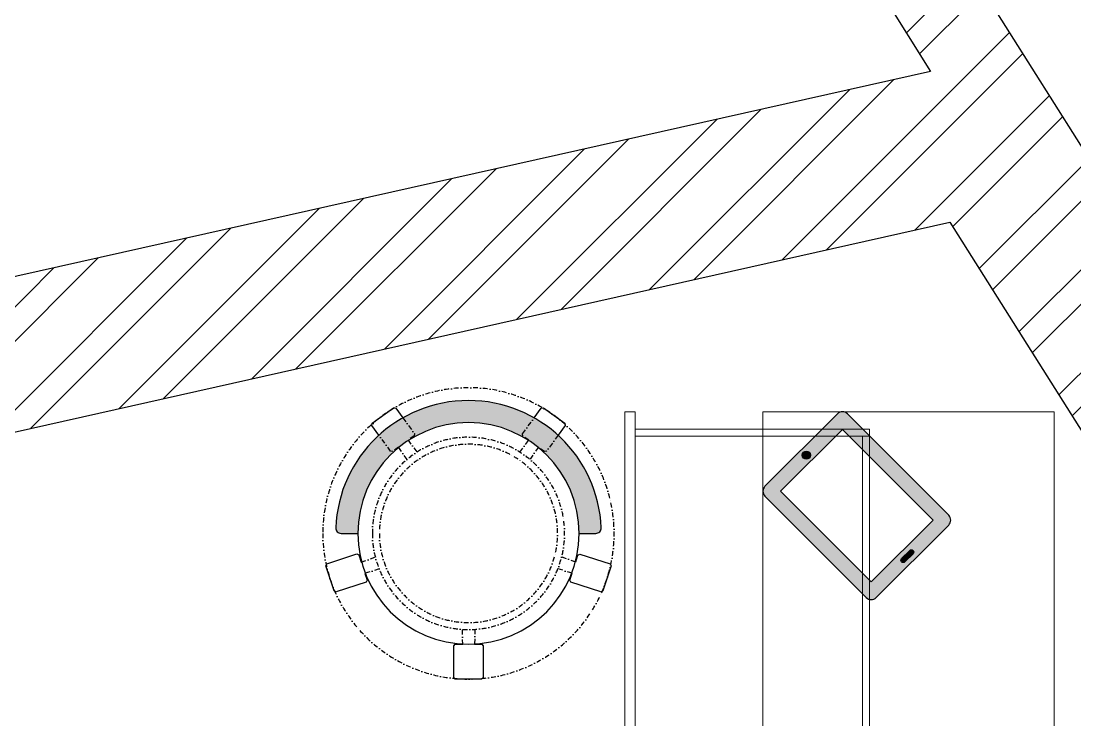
# Model space of a CAD drawing. Header units: feet. Extents: x 3393246 to 3407599, y -4897297 to -4884924.
# Drawn here: x 3400989 to 3402797, y -4888521 to -4887322 of the extents above; entities that cross this region are included whole.
import ezdxf

# ---------------------------------------------------------------- set-up
doc = ezdxf.new("R2010")
doc.units = ezdxf.units.FT
doc.header["$LTSCALE"] = 33
doc.header["$MEASUREMENT"] = 0
doc.linetypes.add('ACAD_ISO03W100', pattern=[30, 12, -18])
doc.linetypes.add('DASHDOT2', pattern=[0.5, 0.25, -0.125, 0, -0.125])
doc.layers.add('A-WALL', color=1, linetype='Continuous')
for name, color, linetype, lineweight in [('HATCH', 9, 'Continuous', 9), ('LENS-FURNITURE', 13, 'Continuous', 9), ('LK-MIRROR', 133, 'Continuous', 13), ('LN-ELEVATION-1', 81, 'Continuous', 25), ('LN-HATCH', 251, 'Continuous', 0)]:
    doc.layers.add(name, color=color, linetype=linetype, lineweight=lineweight)

# ---------------------------------------------------------------- blocks, each defined once
blk = doc.blocks.new('TRIAL SET CABINET 633x500')
at = {"layer": 'LENS-FURNITURE'}
h = blk.add_hatch(color=9, dxfattribs=at)
h.dxf.hatch_style = 1
edge = h.paths.add_edge_path()
edge.add_line((-8.54246803093703, -981.9670201920668), (115.9083254579454, -857.5162267031847))
edge.add_arc((107.4230440836399, -849.030945328879), 12.00000000009463, 315, 405)
edge.add_line((115.9083254579454, -840.5456639545736), (-58.03994271345434, -666.5973957831737))
edge.add_arc((-66.52522408775982, -675.0826771574792), 12.00000000009463, 45.00000000000002, 135)
edge.add_line((-75.01050546206531, -666.5973957831737), (-199.4612989509478, -791.0481892720562))
edge.add_arc((-190.9760175766423, -799.5334706454303), 11.99999999943607, 135.0000000031442, 225.0000000031442)
edge.add_line((-199.4612989500165, -808.0187520197359), (-25.5130307786167, -981.967020191136))
edge.add_arc((-17.02774940431148, -973.4817388177615), 11.99999999943605, 224.9999999968574, 314.9999999968578)
h.paths.add_polyline_path([(-17.02774940524252, -955.0969625067663), (89.03826777357607, -849.0309453279477), (-66.52522408775982, -693.4674534666119), (-172.5912412665784, -799.5334706454305)], flags=16)
edge = h.paths.add_edge_path(flags=16)
edge.add_line((-138.2965623782947, -741.9042679787381), (-124.1544267544522, -727.7621323548956))
edge.add_arc((-121.3259996296837, -730.5905594796641), 4.000000000031514, 45.00000000000051, 134.9999999999996, ccw=False)
edge.add_arc((-121.3259996296838, -730.5905594796641), 4.000000000031584, -45.000000000000625, 44.999999999999375, ccw=False)
edge.add_line((-118.4975725049153, -733.4189866044327), (-132.6397081287578, -747.561122228275))
edge.add_arc((-135.4681352535263, -744.7326951035067), 4.000000000031524, 225.0000000000006, 314.99999999999966, ccw=False)
edge.add_arc((-135.4681352535261, -744.7326951035066), 4.000000000031665, 135.0000000000006, 225.0000000000006, ccw=False)
edge = h.paths.add_edge_path(flags=16)
edge.add_arc((44.84409394953398, -910.9027886827243), 7, 0, 360)
at = {"layer": 'LENS-FURNITURE', "lineweight": 0}
h = blk.add_hatch(dxfattribs=at)
h.set_pattern_fill('ANSI31', color=252, scale=10, angle=405)
h.set_pattern_definition([(90, (-3772352.875833935, -3684050.327587578), (-1.25, 2e-16), [])])
edge = h.paths.add_edge_path()
edge.add_line((-138.2965623782947, -741.9042679787381), (-124.1544267544522, -727.7621323548956))
edge.add_arc((-121.3259996296837, -730.5905594796641), 4.000000000031514, 45.00000000000051, 134.9999999999996, ccw=False)
edge.add_arc((-121.3259996296838, -730.5905594796641), 4.000000000031584, -45.000000000000625, 44.999999999999375, ccw=False)
edge.add_line((-118.4975725049153, -733.4189866044327), (-132.6397081287578, -747.561122228275))
edge.add_arc((-135.4681352535263, -744.7326951035067), 4.000000000031524, 225.0000000000006, 314.99999999999966, ccw=False)
edge.add_arc((-135.4681352535261, -744.7326951035066), 4.000000000031665, 135.0000000000006, 225.0000000000006, ccw=False)
edge = h.paths.add_edge_path()
edge.add_arc((44.84409394953398, -910.9027886827243), 7, 0, 360)
at = {"layer": 'Defpoints'}
blk.add_circle((0, 0), 50.09224864585668, dxfattribs=at)
at = {"layer": 'LENS-FURNITURE'}
blk.add_lwpolyline([(119.4230440827086, -352.4817388160154), (119.4230440827086, -985.4817388160156), (-380.5769559172913, -985.4817388160156), (-380.5769559172913, -352.4817388160154)], close=True, dxfattribs=at)
at = {"layer": 'LENS-FURNITURE', "color": 146}
for points in [[(338.5359051078558, -352.4817388160154), (338.5359051078558, -985.4817388160156), (356.5359051078559, -985.4817388160156), (356.5359051078559, -352.4817388160154)], [(-63.4640948921442, -382.4817388160154), (-63.4640948921442, -394.4817388160154), (338.5359051078558, -394.4817388160154), (338.5359051078558, -382.4817388160154)], [(-63.4640948921442, -394.4817388160154), (-63.4640948921442, -943.4817388160153), (-51.4640948921442, -943.4817388160153), (-51.4640948921442, -394.4817388160154)], [(-63.4640948921442, -955.4817388160152), (-63.4640948921442, -943.4817388160153), (338.5359051078558, -943.4817388160153), (338.5359051078558, -955.4817388160152)]]:
    blk.add_lwpolyline(points, close=True, dxfattribs=at)
at = {"layer": 'LENS-FURNITURE', "color": 18, "lineweight": 30}
for points in [[(-8.54246803093703, -981.9670201920668), (115.9083254579454, -857.5162267031847, 0.4142135623730951), (115.9083254579454, -840.5456639545736), (-58.03994271345434, -666.5973957831737, 0.4142135623730951), (-75.01050546206531, -666.5973957831737), (-199.4612989509478, -791.0481892720562, 0.4142135623730951), (-199.4612989500165, -808.0187520197359), (-25.51303077861669, -981.967020191136, 0.4142135623730951)], [(-138.2965623782947, -741.9042679787381), (-124.1544267544522, -727.7621323548956, -0.4142135623730951), (-118.4975725049153, -727.7621323548956), (-118.4975725049153, -727.7621323548956, -0.4142135623730951), (-118.4975725049153, -733.4189866044327), (-132.6397081287578, -747.561122228275, -0.4142135623730951), (-138.2965623782947, -747.561122228275), (-138.2965623782947, -747.561122228275, -0.4142135623730951)]]:
    blk.add_lwpolyline(points, format="xyb", close=True, dxfattribs=at)
blk.add_lwpolyline([(-17.02774940524252, -955.0969625067663), (89.03826777357607, -849.0309453279477), (-66.52522408775982, -693.4674534666119), (-172.5912412665784, -799.5334706454305)], close=True, dxfattribs=at)
blk.add_circle((44.84409394953398, -910.9027886827243), 7, dxfattribs=at)
blk = doc.blocks.new('DR STOOL')
at = {"layer": 'HATCH'}
h = blk.add_hatch(dxfattribs=at)
h.set_pattern_fill('ANSI36', color=250, angle=-90.00000000000001)
h.set_pattern_definition([(315, (-227.8099174643867, 917.3997257252777), (6.173926083235043, -1.683798022700468), [7.9375, -1.587499999999999, 0, -1.587499999999999])])
edge = h.paths.add_edge_path()
edge.add_line((-190.0000000041909, 4.511094e-10), (-218.6899174675346, 4.511094e-10))
edge.add_arc((-218.6899174670689, 9.120000000388245), 9.119999999940092, 177.6119845363388, 269.9999999996136, ccw=False)
edge.add_arc((-1.8626451e-09, 3.565219e-10), 228.000000002257, 2.3880154632688004, 177.6119845367313, ccw=False)
edge.add_arc((218.6899174633436, 9.120000000497384), 9.120000000051716, -90.00000000034493, 2.3880154629299, ccw=False)
edge.add_line((218.6899174633436, 4.511094e-10), (190, 4.511094e-10))
edge.add_arc((-1.8626451e-09, 4.511094e-10), 190.000000001979, -1.27e-14, 180)
at = {"layer": 'LN-ELEVATION-1', "color": 1, "ltscale": 100}
for p, q in [((-128.6221585394814, 215.4841044476634), (-165.2704676063731, 189.0243927398114)), ((-124.7228340068832, 214.8545704018979), (-128.6221585394814, 215.4841044476634)), ((-112.6981821293011, 198.1996966340157), (-124.7228340068832, 214.8545704018979)), ((124.7553772013634, 214.9803744515593), (112.5488144652918, 198.2845540212292)), ((128.7014972954057, 215.5933048763618), (124.7553772013634, 214.9803744515593)), ((128.7014972954057, 215.5933048763618), (124.7553772013634, 214.9803744515593)), ((165.1911288509145, 188.915192311113), (128.7014972954057, 215.5933048763618)), ((165.1911288509145, 188.915192311113), (128.7014972954057, 215.5933048763618)), ((-165.2704676063731, 189.0243927398114), (-165.9069543029182, 185.0820035930228)), ((-165.9069543029182, 185.0820035930228), (-153.8003208162263, 168.3135803133482)), ((153.6734594982117, 168.4294150282658), (165.7973639420234, 185.0121775862135)), ((165.7973639420234, 185.0121775862135), (165.1911288509145, 188.915192311113)), ((165.7973639420234, 185.0121775862135), (165.1911288509145, 188.915192311113)), ((-191.2928382232785, -35.45407700946089), (-242.9550312487409, -52.24013893969095)), ((-187.9259491492994, -37.1695928365807), (-191.2928382232785, -35.45407700946089)), ((191.3981811110861, -35.27656588272658), (188.0651108901948, -36.96233201187715)), ((243.0100176925771, -52.21682526778022), (191.3981811110861, -35.27656588272658)), ((-242.9550312487409, -52.24013893969095), (-244.7482102331705, -55.75945052818861)), ((-184.1424400564283, -48.81403796559607), (-187.9259491492994, -37.1695928365807)), ((188.0651108901948, -36.96233201187715), (184.0504167033359, -49.19388854173303)), ((244.8123673382215, -55.78040257930116), (243.0100176925771, -52.21682526778022)), ((-244.7482102331705, -55.75945052818861), (-230.7800458371639, -98.74904560100549)), ((-173.8639617776498, -80.4479453730819), (-177.8421125086024, -68.2044548037811)), ((177.6922140880488, -68.56540505095472), (173.8739495249465, -80.1985000452405)), ((230.715890809428, -98.7280946081737), (244.8123673382215, -55.78040257930116)), ((-227.2218665438704, -100.5620286722478), (-175.5596735184081, -83.7759667420105)), ((-175.5596735184081, -83.7759667420105), (-173.8639617776498, -80.4479453730819)), ((173.8739495249465, -80.1985000452405), (175.5794035866856, -83.5704969359358)), ((175.5794035866856, -83.5704969359358), (227.1912401677109, -100.5107563209894)), ((-230.7800458371639, -98.74904560100549), (-227.2218665438704, -100.5620286722478)), ((227.1912401677109, -100.5107563209894), (230.715890809428, -98.7280946081737)), ((-22.72193054761737, -190.2142363802995), (-25.39390889601782, -192.886214728569)), ((-25.39390889601782, -192.886214728569), (-25.39390889601782, -247.2070584567482)), ((-10.47823652112856, -190.2142363802995), (-22.72193054761737, -190.2142363802995)), ((22.78362171910703, -190.2142363802995), (9.910054048988968, -190.2142363802995)), ((25.42475448176265, -192.8553691428751), (22.78362171910703, -190.2142363802995)), ((25.42475448176265, -247.1762128710543), (25.42475448176265, -192.8553691428751)), ((-25.39390889601782, -247.2070584567482), (-22.60096735274419, -250)), ((-22.60096735274419, -250), (22.60096735274419, -250)), ((22.60096735274419, -250), (25.42475448176265, -247.1762128710543))]:
    blk.add_line(p, q, dxfattribs=at)
at = {"layer": 'LN-ELEVATION-1', "linetype": 'DASHDOT2'}
for p, q in [((-92.92521573789418, 170.8129362839827), (-112.6981821293011, 198.1996966340157)), ((112.5488144652918, 198.2845540212292), (92.69529851106927, 171.1294289919315)), ((-153.8003208162263, 168.3135803133482), (-134.1093360339291, 141.0403694751003)), ((-103.4542870586738, 159.9154408004979), (-93.52748446213081, 167.0824927485227)), ((-93.52748446213081, 167.0824927485227), (-92.92521573789418, 170.8129362839827)), ((92.69529851106927, 171.1294289919315), (93.26858203159645, 167.4385604566923)), ((93.26858203159645, 167.4385604566923), (103.6608748426661, 159.8406005539291)), ((133.7372852512635, 141.1612321265929), (153.6734594982117, 168.4294150282658)), ((-130.4219571123831, 140.4450534014686), (-119.9844727469608, 147.9808124662595)), ((-119.9844727469608, 147.9808124662595), (-105.3687285655178, 126.9741353208374)), ((-88.15393704269081, 139.4771787207864), (-103.4542870586738, 159.9154408004979)), ((103.6608748426661, 159.8406005539291), (88.19885099539533, 139.4487815762331)), ((105.4096150295809, 126.94019481352), (120.1194891873747, 147.8074627162714)), ((120.1194891873747, 147.8074627162714), (130.0033113472163, 140.5812532722048)), ((-134.1093360339291, 141.0403694751003), (-130.4219571123831, 140.4450534014686)), ((130.0033113472163, 140.5812532722048), (133.7372852512635, 141.1612321265929)), ((-159.954806596972, -40.49024384317454), (-184.1424400564283, -48.81403796559607)), ((184.0504167033359, -49.19388854173303), (159.8786162491887, -40.79004861696012)), ((-177.8421125086024, -68.2044548037811), (-153.4148110738024, -60.73628028803068)), ((153.3006618716754, -61.02382378749462), (177.6922140880488, -68.56540505095472)), ((-10.92024635523557, -164.6382343793375), (-10.47823652112856, -190.2142363802995)), ((9.910054048988968, -190.2142363802995), (10.35584833659231, -164.674698740353))]:
    blk.add_line(p, q, dxfattribs=at)
at = {"layer": 'LN-ELEVATION-1', "color": 1, "ltscale": 100}
blk.add_lwpolyline([(-190.0000000023283, 0), (-218.6899174656719, 0, -0.4264743413925903), (-227.8019973598421, 9.5, -0.959166304662544), (227.8019973593764, 9.5, -0.4264743413925903), (218.6899174647406, 0), (190.0000000013969, 0)], format="xyb", dxfattribs=at)
at = {"layer": 'LN-ELEVATION-1', "linetype": 'DASHDOT2'}
for radius in [250, 165, 153]:
    blk.add_circle((0, 0), radius, dxfattribs=at)
at = {"layer": 'LN-ELEVATION-1', "color": 1, "ltscale": 100}
blk.add_circle((0, 0), 190, dxfattribs=at)
blk = doc.blocks.new('A$Cea566534')
at = {"layer": 'LN-HATCH'}
h = blk.add_hatch(dxfattribs=at)
h.set_pattern_fill('ANSI32', color=256, scale=333, angle=180)
h.set_pattern_definition([(225, (-8580452.856019974, 5284098.078086937), (88.29995930067012, -88.29995930067015), []), (225, (-8580511.722659409, 5284098.078086937), (88.29995930067012, -88.29995930067015), [])])
h.paths.add_polyline_path([(287.0057907104492, 7386.112773895263), (230.1564922332764, 7639.821577072144), (-5229.765939712525, 6416.400248527527), (-6409.269191741943, -3259.803242683411), (-5875.651348114014, -3259.803242683411), (-5875.651348114014, -2999.803242683411), (-6115.651348114013, -2999.803242683411), (-5436.743618011474, 2569.701833724975), (-4993.87756729126, 6202.809271812439)])
h.paths.add_polyline_path([(1529.544988632202, 7930.979487419128), (540.8844032287597, 7709.447319984436), (597.7337017059326, 7455.738515853882), (1521.324285507202, 7662.690250396728), (2777.701293945313, 5669.161291122437), (619.7922134399414, 5185.632079124451), (-185.1900989226997, 6462.920298516751), (-312.0907974243164, 6382.94397354126), (611.57151222229, 4917.342843055725), (2810.91098022461, 5410.155488014221), (2949.536611557007, 5190.194276809692), (4485.082056045532, 2753.700856208801), (6056.681093215942, 260.0001792907715), (6116.773538589478, -239.6903915405273), (6377.382936477661, -208.3496837615967), (6310.931505203247, 344.2181673049927), (4705.043266296387, 2892.326486587525), (3169.497821807861, 5328.819907188416)])
h.paths.add_polyline_path([(6680.656452178955, -2730.179411888123), (6420.047056198121, -2761.520118713379), (6448.702821731567, -2999.803242683411), (6004.348653793335, -2999.803242683411), (6004.348653793335, -3259.803242683411), (6744.348653793335, -3259.803242683411)])
h.paths.add_polyline_path([(3504.348653793335, -2999.803242683411), (2764.348653793335, -2999.803242683411), (2764.348653793335, -3259.803242683411), (3504.348653793335, -3259.803242683411)])
h.paths.add_polyline_path([(264.348653793335, -2999.803242683411), (34.34865188598633, -2999.803242683411), (-475.651346206665, -2999.803242683411), (-475.651346206665, -3259.803242683411), (264.348653793335, -3259.803242683411)], flags=17)
h.paths.add_polyline_path([(-2955.651348114013, -2999.803242683411), (-3695.651348114014, -2999.803242683411), (-3695.651348114014, -3259.803242683411), (-2955.651348114013, -3259.803242683411)], flags=17)
at = {"layer": 'A-WALL'}
for p, q in [((1529.544988632202, 7930.979487419128), (3169.497821807861, 5328.819907188416)), ((1521.324285507202, 7662.690250396728), (2777.701293945313, 5669.161291122437)), ((2777.701293945313, 5669.161291122437), (619.7922134399414, 5185.632079124451)), ((611.57151222229, 4917.342843055725), (2810.91098022461, 5410.155488014221)), ((2810.91098022461, 5410.155488014221), (2949.536611557007, 5190.194276809692)), ((2949.536611557007, 5190.194276809692), (4485.082056045532, 2753.700856208801))]:
    blk.add_line(p, q, dxfattribs=at)

msp = doc.modelspace()

# ---------------------------------------------------------------- block references
at = {"layer": 'LENS-FURNITURE', "xscale": -1}
msp.add_blockref('DR STOOL', (3401756.475022629, -4888201.028538749), dxfattribs=at)
at = {"layer": 'LENS-FURNITURE', "rotation": 180}
msp.add_blockref('TRIAL SET CABINET 633x500', (3402381.219471994, -4888977.802627132), dxfattribs=at)
at = {"layer": 'LK-MIRROR', "linetype": 'ACAD_ISO03W100', "ltscale": 0.05}
msp.add_blockref('A$Cea566534', (3399771.949172966, -4893077.348112602), dxfattribs=at)

doc.saveas('drawing.dxf')
